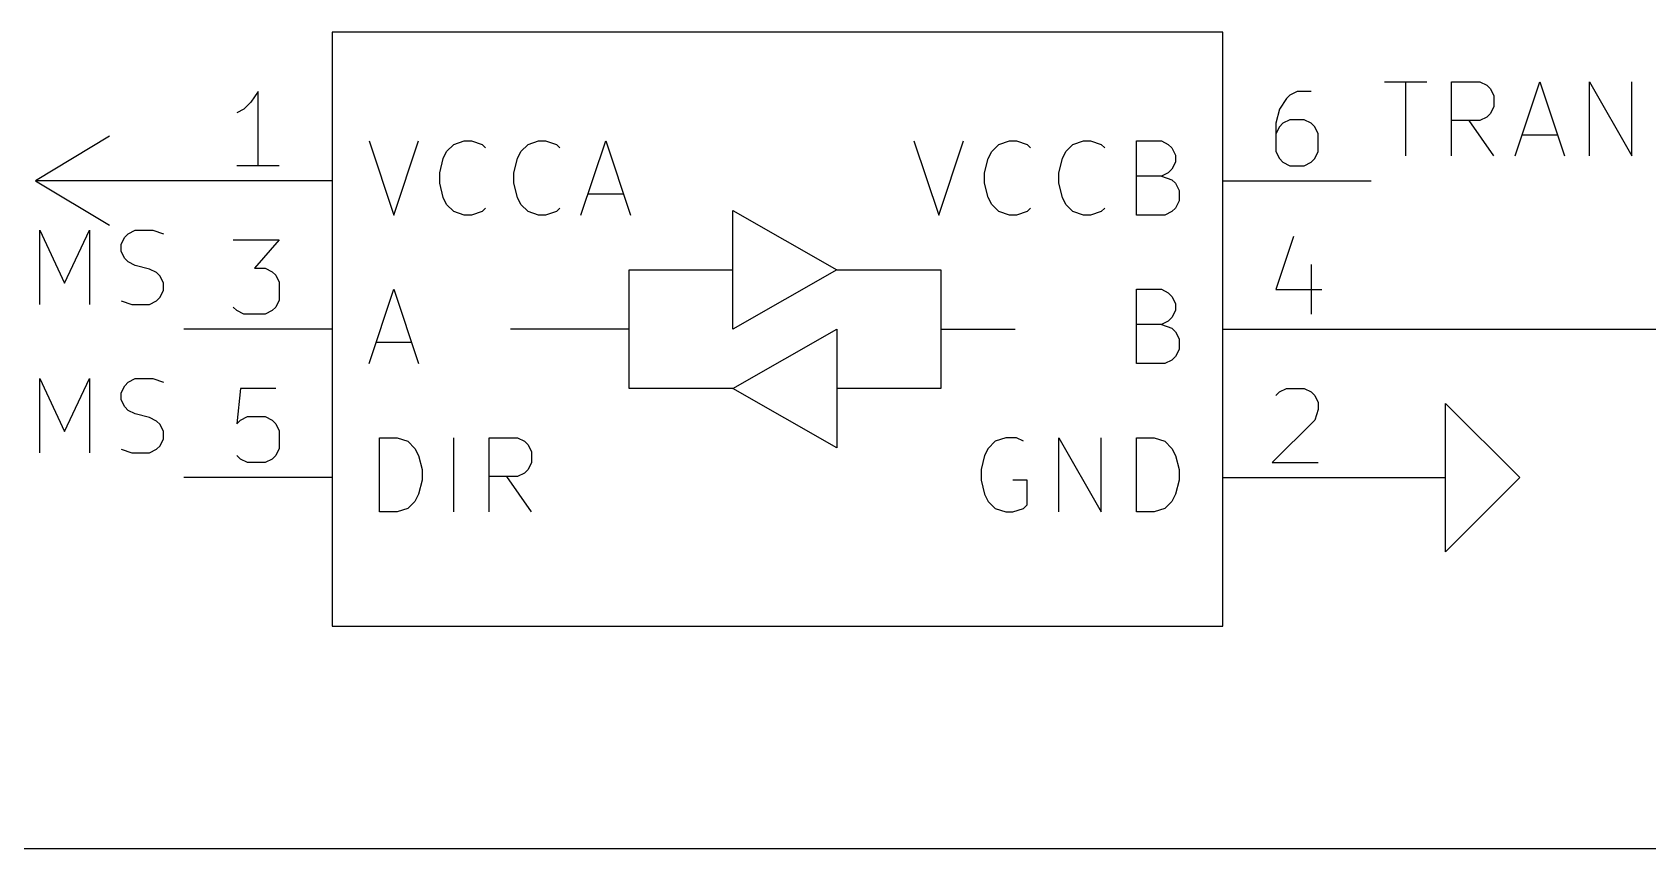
# Model space of a CAD drawing. Extents: x 0.4 to 16.1, y -11.3 to -0.4.
# Drawn here: x 5.698 to 6.786, y -4.65 to -4.1 of the extents above; entities that cross this region are included whole.
import ezdxf

# ---------------------------------------------------------------- set-up
doc = ezdxf.new("R2010")
doc.units = 0
doc.header["$MEASUREMENT"] = 0
for name, color, linetype in [('BLUE3', 171, 'CONTINUOUS'), ('CYAN2', 4, 'CONTINUOUS'), ('GRAY1', 251, 'CONTINUOUS'), ('GREEN3', 91, 'CONTINUOUS'), ('LYELLOW', 51, 'CONTINUOUS'), ('RED2', 1, 'CONTINUOUS'), ('RED3', 11, 'CONTINUOUS')]:
    doc.layers.add(name, color=color, linetype=linetype)

msp = doc.modelspace()

# ---------------------------------------------------------------- linework, layer by layer
at = {"layer": 'BLUE3', "linetype": 'CONTINUOUS'}
msp.add_line((10.65, -4.65), (5.05, -4.65), dxfattribs=at)
at = {"layer": 'CYAN2', "linetype": 'CONTINUOUS'}
for p, q in [((5.9248, -4.1731), (5.9414, -4.2231)), ((5.9248, -4.1731), (5.9414, -4.2231)), ((5.9414, -4.2231), (5.9581, -4.1731)), ((5.9414, -4.2231), (5.9581, -4.1731)), ((5.9771, -4.1803), (5.9819, -4.1755)), ((5.9771, -4.1803), (5.9819, -4.1755)), ((5.9819, -4.1755), (5.989, -4.1731)), ((5.9819, -4.1755), (5.989, -4.1731)), ((5.989, -4.1731), (5.9938, -4.1731)), ((5.989, -4.1731), (5.9938, -4.1731)), ((5.9938, -4.1731), (6.001, -4.1755)), ((5.9938, -4.1731), (6.001, -4.1755)), ((6.001, -4.1755), (6.0033, -4.1779)), ((6.001, -4.1755), (6.0033, -4.1779)), ((6.0271, -4.1803), (6.0319, -4.1755)), ((6.0271, -4.1803), (6.0319, -4.1755)), ((6.0319, -4.1755), (6.039, -4.1731)), ((6.0319, -4.1755), (6.039, -4.1731)), ((6.039, -4.1731), (6.0438, -4.1731)), ((6.039, -4.1731), (6.0438, -4.1731)), ((6.0438, -4.1731), (6.051, -4.1755)), ((6.0438, -4.1731), (6.051, -4.1755)), ((6.051, -4.1755), (6.0533, -4.1779)), ((6.051, -4.1755), (6.0533, -4.1779)), ((6.0676, -4.2231), (6.0843, -4.1731)), ((6.0676, -4.2231), (6.0843, -4.1731)), ((6.0843, -4.1731), (6.101, -4.2231)), ((6.0843, -4.1731), (6.101, -4.2231)), ((6.2919, -4.1731), (6.3086, -4.2231)), ((6.2919, -4.1731), (6.3086, -4.2231)), ((6.3086, -4.2231), (6.3252, -4.1731)), ((6.3086, -4.2231), (6.3252, -4.1731)), ((6.3443, -4.1803), (6.349, -4.1755)), ((6.3443, -4.1803), (6.349, -4.1755)), ((6.349, -4.1755), (6.3562, -4.1731)), ((6.349, -4.1755), (6.3562, -4.1731)), ((6.3562, -4.1731), (6.3609, -4.1731)), ((6.3562, -4.1731), (6.3609, -4.1731)), ((6.3609, -4.1731), (6.3681, -4.1755)), ((6.3609, -4.1731), (6.3681, -4.1755)), ((6.3681, -4.1755), (6.3705, -4.1779)), ((6.3681, -4.1755), (6.3705, -4.1779)), ((6.3943, -4.1803), (6.399, -4.1755)), ((6.3943, -4.1803), (6.399, -4.1755)), ((6.399, -4.1755), (6.4062, -4.1731)), ((6.399, -4.1755), (6.4062, -4.1731)), ((6.4062, -4.1731), (6.4109, -4.1731)), ((6.4062, -4.1731), (6.4109, -4.1731)), ((6.4109, -4.1731), (6.4181, -4.1755)), ((6.4109, -4.1731), (6.4181, -4.1755)), ((6.4181, -4.1755), (6.4205, -4.1779)), ((6.4181, -4.1755), (6.4205, -4.1779)), ((6.4419, -4.2231), (6.4419, -4.1731)), ((6.4419, -4.1731), (6.4586, -4.1731)), ((6.4419, -4.2231), (6.4419, -4.1731)), ((6.4419, -4.1731), (6.4586, -4.1731)), ((6.4586, -4.1731), (6.4633, -4.1755)), ((6.4586, -4.1731), (6.4633, -4.1755)), ((6.4633, -4.1755), (6.4657, -4.1779)), ((6.4633, -4.1755), (6.4657, -4.1779)), ((6.4657, -4.1779), (6.4681, -4.1827)), ((6.4657, -4.1779), (6.4681, -4.1827)), ((5.9724, -4.1946), (5.9748, -4.185)), ((5.9724, -4.1946), (5.9748, -4.185)), ((5.9748, -4.185), (5.9771, -4.1803)), ((5.9748, -4.185), (5.9771, -4.1803)), ((6.0224, -4.1946), (6.0248, -4.185)), ((6.0224, -4.1946), (6.0248, -4.185)), ((6.0248, -4.185), (6.0271, -4.1803)), ((6.0248, -4.185), (6.0271, -4.1803)), ((6.3395, -4.1946), (6.3419, -4.185)), ((6.3395, -4.1946), (6.3419, -4.185)), ((6.3419, -4.185), (6.3443, -4.1803)), ((6.3419, -4.185), (6.3443, -4.1803)), ((6.3895, -4.1946), (6.3919, -4.185)), ((6.3895, -4.1946), (6.3919, -4.185)), ((6.3919, -4.185), (6.3943, -4.1803)), ((6.3919, -4.185), (6.3943, -4.1803)), ((6.4681, -4.1874), (6.4657, -4.1922)), ((6.4681, -4.1874), (6.4657, -4.1922)), ((6.4681, -4.1827), (6.4681, -4.1874)), ((6.4681, -4.1827), (6.4681, -4.1874)), ((5.9724, -4.2017), (5.9724, -4.1946)), ((5.9724, -4.2017), (5.9724, -4.1946)), ((6.0224, -4.2017), (6.0224, -4.1946)), ((6.0224, -4.2017), (6.0224, -4.1946)), ((6.3395, -4.2017), (6.3395, -4.1946)), ((6.3395, -4.2017), (6.3395, -4.1946)), ((6.3895, -4.2017), (6.3895, -4.1946)), ((6.3895, -4.2017), (6.3895, -4.1946)), ((6.4586, -4.1969), (6.4419, -4.1969)), ((6.4586, -4.1969), (6.4419, -4.1969)), ((6.4633, -4.1946), (6.4586, -4.1969)), ((6.4633, -4.1946), (6.4586, -4.1969)), ((6.4586, -4.1969), (6.4657, -4.1993)), ((6.4586, -4.1969), (6.4657, -4.1993)), ((6.4657, -4.1922), (6.4633, -4.1946)), ((6.4657, -4.1922), (6.4633, -4.1946)), ((6.4657, -4.1993), (6.4681, -4.2017)), ((6.4657, -4.1993), (6.4681, -4.2017)), ((5.9748, -4.2112), (5.9724, -4.2017)), ((5.9748, -4.2112), (5.9724, -4.2017)), ((5.9771, -4.216), (5.9748, -4.2112)), ((5.9771, -4.216), (5.9748, -4.2112)), ((6.0248, -4.2112), (6.0224, -4.2017)), ((6.0248, -4.2112), (6.0224, -4.2017)), ((6.0271, -4.216), (6.0248, -4.2112)), ((6.0271, -4.216), (6.0248, -4.2112)), ((6.0724, -4.2088), (6.0962, -4.2088)), ((6.0724, -4.2088), (6.0962, -4.2088)), ((6.3419, -4.2112), (6.3395, -4.2017)), ((6.3419, -4.2112), (6.3395, -4.2017)), ((6.3443, -4.216), (6.3419, -4.2112)), ((6.3443, -4.216), (6.3419, -4.2112)), ((6.3919, -4.2112), (6.3895, -4.2017)), ((6.3919, -4.2112), (6.3895, -4.2017)), ((6.3943, -4.216), (6.3919, -4.2112)), ((6.3943, -4.216), (6.3919, -4.2112)), ((6.4681, -4.2017), (6.4705, -4.2065)), ((6.4681, -4.2017), (6.4705, -4.2065)), ((6.4705, -4.2065), (6.4705, -4.2136)), ((6.4705, -4.2065), (6.4705, -4.2136)), ((5.9819, -4.2208), (5.9771, -4.216)), ((5.9819, -4.2208), (5.9771, -4.216)), ((5.989, -4.2231), (5.9819, -4.2208)), ((5.989, -4.2231), (5.9819, -4.2208)), ((6.001, -4.2208), (5.9938, -4.2231)), ((6.001, -4.2208), (5.9938, -4.2231)), ((6.0033, -4.2184), (6.001, -4.2208)), ((6.0033, -4.2184), (6.001, -4.2208)), ((6.0319, -4.2208), (6.0271, -4.216)), ((6.0319, -4.2208), (6.0271, -4.216)), ((6.039, -4.2231), (6.0319, -4.2208)), ((6.039, -4.2231), (6.0319, -4.2208)), ((6.051, -4.2208), (6.0438, -4.2231)), ((6.051, -4.2208), (6.0438, -4.2231)), ((6.0533, -4.2184), (6.051, -4.2208)), ((6.0533, -4.2184), (6.051, -4.2208)), ((6.349, -4.2208), (6.3443, -4.216)), ((6.349, -4.2208), (6.3443, -4.216)), ((6.3562, -4.2231), (6.349, -4.2208)), ((6.3562, -4.2231), (6.349, -4.2208)), ((6.3681, -4.2208), (6.3609, -4.2231)), ((6.3681, -4.2208), (6.3609, -4.2231)), ((6.3705, -4.2184), (6.3681, -4.2208)), ((6.3705, -4.2184), (6.3681, -4.2208)), ((6.399, -4.2208), (6.3943, -4.216)), ((6.399, -4.2208), (6.3943, -4.216)), ((6.4062, -4.2231), (6.399, -4.2208)), ((6.4062, -4.2231), (6.399, -4.2208)), ((6.4181, -4.2208), (6.4109, -4.2231)), ((6.4181, -4.2208), (6.4109, -4.2231)), ((6.4205, -4.2184), (6.4181, -4.2208)), ((6.4205, -4.2184), (6.4181, -4.2208)), ((6.4657, -4.2208), (6.4609, -4.2231)), ((6.4657, -4.2208), (6.4609, -4.2231)), ((6.4681, -4.2184), (6.4657, -4.2208)), ((6.4681, -4.2184), (6.4657, -4.2208)), ((6.4705, -4.2136), (6.4681, -4.2184)), ((6.4705, -4.2136), (6.4681, -4.2184)), ((5.9938, -4.2231), (5.989, -4.2231)), ((5.9938, -4.2231), (5.989, -4.2231)), ((6.0438, -4.2231), (6.039, -4.2231)), ((6.0438, -4.2231), (6.039, -4.2231)), ((6.3609, -4.2231), (6.3562, -4.2231)), ((6.3609, -4.2231), (6.3562, -4.2231)), ((6.4109, -4.2231), (6.4062, -4.2231)), ((6.4109, -4.2231), (6.4062, -4.2231)), ((6.4609, -4.2231), (6.4419, -4.2231)), ((6.4609, -4.2231), (6.4419, -4.2231)), ((5.9248, -4.3231), (5.9414, -4.2731)), ((5.9248, -4.3231), (5.9414, -4.2731)), ((5.9414, -4.2731), (5.9581, -4.3231)), ((5.9414, -4.2731), (5.9581, -4.3231)), ((6.4419, -4.3231), (6.4419, -4.2731)), ((6.4419, -4.2731), (6.4586, -4.2731)), ((6.4419, -4.3231), (6.4419, -4.2731)), ((6.4419, -4.2731), (6.4586, -4.2731)), ((6.4586, -4.2731), (6.4633, -4.2755)), ((6.4586, -4.2731), (6.4633, -4.2755)), ((6.4633, -4.2755), (6.4657, -4.2779)), ((6.4633, -4.2755), (6.4657, -4.2779)), ((6.4657, -4.2779), (6.4681, -4.2827)), ((6.4657, -4.2779), (6.4681, -4.2827)), ((6.4681, -4.2874), (6.4657, -4.2922)), ((6.4681, -4.2874), (6.4657, -4.2922)), ((6.4681, -4.2827), (6.4681, -4.2874)), ((6.4681, -4.2827), (6.4681, -4.2874)), ((6.4586, -4.2969), (6.4419, -4.2969)), ((6.4586, -4.2969), (6.4419, -4.2969)), ((6.4633, -4.2946), (6.4586, -4.2969)), ((6.4633, -4.2946), (6.4586, -4.2969)), ((6.4586, -4.2969), (6.4657, -4.2993)), ((6.4586, -4.2969), (6.4657, -4.2993)), ((6.4657, -4.2922), (6.4633, -4.2946)), ((6.4657, -4.2922), (6.4633, -4.2946)), ((5.9295, -4.3088), (5.9533, -4.3088)), ((5.9295, -4.3088), (5.9533, -4.3088)), ((6.4657, -4.2993), (6.4681, -4.3017)), ((6.4657, -4.2993), (6.4681, -4.3017)), ((6.4681, -4.3017), (6.4705, -4.3065)), ((6.4681, -4.3017), (6.4705, -4.3065)), ((6.4705, -4.3065), (6.4705, -4.3136)), ((6.4705, -4.3065), (6.4705, -4.3136)), ((6.4681, -4.3184), (6.4657, -4.3208)), ((6.4681, -4.3184), (6.4657, -4.3208)), ((6.4705, -4.3136), (6.4681, -4.3184)), ((6.4705, -4.3136), (6.4681, -4.3184)), ((6.4609, -4.3231), (6.4419, -4.3231)), ((6.4609, -4.3231), (6.4419, -4.3231)), ((6.4657, -4.3208), (6.4609, -4.3231)), ((6.4657, -4.3208), (6.4609, -4.3231)), ((5.9319, -4.4231), (5.9319, -4.3731)), ((5.9319, -4.3731), (5.9438, -4.3731)), ((5.9319, -4.4231), (5.9319, -4.3731)), ((5.9319, -4.3731), (5.9438, -4.3731)), ((5.9438, -4.3731), (5.9509, -4.3755)), ((5.9438, -4.3731), (5.9509, -4.3755)), ((5.9819, -4.4231), (5.9819, -4.3731)), ((5.9819, -4.4231), (5.9819, -4.3731)), ((6.0057, -4.4231), (6.0057, -4.3731)), ((6.0057, -4.3731), (6.0248, -4.3731)), ((6.0057, -4.4231), (6.0057, -4.3731)), ((6.0057, -4.3731), (6.0248, -4.3731)), ((6.0248, -4.3731), (6.0295, -4.3755)), ((6.0248, -4.3731), (6.0295, -4.3755)), ((6.3538, -4.3731), (6.3467, -4.3755)), ((6.3538, -4.3731), (6.3467, -4.3755)), ((6.3609, -4.3731), (6.3538, -4.3731)), ((6.3609, -4.3731), (6.3538, -4.3731)), ((6.3657, -4.3755), (6.3609, -4.3731)), ((6.3657, -4.3755), (6.3609, -4.3731)), ((6.3895, -4.4231), (6.3895, -4.3731)), ((6.3895, -4.3731), (6.4181, -4.4231)), ((6.3895, -4.4231), (6.3895, -4.3731)), ((6.3895, -4.3731), (6.4181, -4.4231)), ((6.4181, -4.4231), (6.4181, -4.3731)), ((6.4181, -4.4231), (6.4181, -4.3731)), ((6.4419, -4.4231), (6.4419, -4.3731)), ((6.4419, -4.3731), (6.4538, -4.3731)), ((6.4419, -4.4231), (6.4419, -4.3731)), ((6.4419, -4.3731), (6.4538, -4.3731)), ((6.4538, -4.3731), (6.4609, -4.3755)), ((6.4538, -4.3731), (6.4609, -4.3755)), ((5.9509, -4.3755), (5.9557, -4.3803)), ((5.9509, -4.3755), (5.9557, -4.3803)), ((5.9557, -4.3803), (5.9581, -4.385)), ((5.9557, -4.3803), (5.9581, -4.385)), ((5.9581, -4.385), (5.9605, -4.3946)), ((5.9581, -4.385), (5.9605, -4.3946)), ((6.0295, -4.3755), (6.0319, -4.3779)), ((6.0295, -4.3755), (6.0319, -4.3779)), ((6.0319, -4.3779), (6.0343, -4.3827)), ((6.0319, -4.3779), (6.0343, -4.3827)), ((6.0343, -4.3827), (6.0343, -4.3898)), ((6.0343, -4.3827), (6.0343, -4.3898)), ((6.3395, -4.385), (6.3371, -4.3946)), ((6.3395, -4.385), (6.3371, -4.3946)), ((6.3419, -4.3803), (6.3395, -4.385)), ((6.3419, -4.3803), (6.3395, -4.385)), ((6.3467, -4.3755), (6.3419, -4.3803)), ((6.3467, -4.3755), (6.3419, -4.3803)), ((6.4609, -4.3755), (6.4657, -4.3803)), ((6.4609, -4.3755), (6.4657, -4.3803)), ((6.4657, -4.3803), (6.4681, -4.385)), ((6.4657, -4.3803), (6.4681, -4.385)), ((6.4681, -4.385), (6.4705, -4.3946)), ((6.4681, -4.385), (6.4705, -4.3946)), ((5.9605, -4.3946), (5.9605, -4.4017)), ((5.9605, -4.3946), (5.9605, -4.4017)), ((6.0319, -4.3946), (6.0295, -4.3969)), ((6.0319, -4.3946), (6.0295, -4.3969)), ((6.0343, -4.3898), (6.0319, -4.3946)), ((6.0343, -4.3898), (6.0319, -4.3946)), ((6.3371, -4.3946), (6.3371, -4.4017)), ((6.3371, -4.3946), (6.3371, -4.4017)), ((6.4705, -4.3946), (6.4705, -4.4017)), ((6.4705, -4.3946), (6.4705, -4.4017)), ((5.9605, -4.4017), (5.9581, -4.4112)), ((5.9605, -4.4017), (5.9581, -4.4112)), ((6.0248, -4.3993), (6.0057, -4.3993)), ((6.0248, -4.3993), (6.0057, -4.3993)), ((6.0343, -4.4231), (6.0176, -4.3993)), ((6.0343, -4.4231), (6.0176, -4.3993)), ((6.0295, -4.3969), (6.0248, -4.3993)), ((6.0295, -4.3969), (6.0248, -4.3993)), ((6.3371, -4.4017), (6.3395, -4.4112)), ((6.3371, -4.4017), (6.3395, -4.4112)), ((6.3681, -4.4017), (6.3586, -4.4017)), ((6.3681, -4.4017), (6.3586, -4.4017)), ((6.3681, -4.4184), (6.3681, -4.4017)), ((6.3681, -4.4184), (6.3681, -4.4017)), ((6.4705, -4.4017), (6.4681, -4.4112)), ((6.4705, -4.4017), (6.4681, -4.4112)), ((5.9557, -4.416), (5.9509, -4.4208)), ((5.9557, -4.416), (5.9509, -4.4208)), ((5.9581, -4.4112), (5.9557, -4.416)), ((5.9581, -4.4112), (5.9557, -4.416)), ((6.3395, -4.4112), (6.3419, -4.416)), ((6.3395, -4.4112), (6.3419, -4.416)), ((6.3419, -4.416), (6.3467, -4.4208)), ((6.3419, -4.416), (6.3467, -4.4208)), ((6.3657, -4.4208), (6.3681, -4.4184)), ((6.3657, -4.4208), (6.3681, -4.4184)), ((6.4657, -4.416), (6.4609, -4.4208)), ((6.4657, -4.416), (6.4609, -4.4208)), ((6.4681, -4.4112), (6.4657, -4.416)), ((6.4681, -4.4112), (6.4657, -4.416)), ((5.9438, -4.4231), (5.9319, -4.4231)), ((5.9438, -4.4231), (5.9319, -4.4231)), ((5.9509, -4.4208), (5.9438, -4.4231)), ((5.9509, -4.4208), (5.9438, -4.4231)), ((6.3467, -4.4208), (6.3538, -4.4231)), ((6.3467, -4.4208), (6.3538, -4.4231)), ((6.3538, -4.4231), (6.3586, -4.4231)), ((6.3538, -4.4231), (6.3586, -4.4231)), ((6.3586, -4.4231), (6.3657, -4.4208)), ((6.3586, -4.4231), (6.3657, -4.4208)), ((6.4538, -4.4231), (6.4419, -4.4231)), ((6.4538, -4.4231), (6.4419, -4.4231)), ((6.4609, -4.4208), (6.4538, -4.4231)), ((6.4609, -4.4208), (6.4538, -4.4231))]:
    msp.add_line(p, q, dxfattribs=at)
at = {"layer": 'GRAY1', "linetype": 'CONTINUOUS'}
for p, q in [((6.6089, -4.1333), (6.6374, -4.1333)), ((6.6232, -4.1833), (6.6232, -4.1333)), ((6.6541, -4.1833), (6.6541, -4.1333)), ((6.6541, -4.1333), (6.6732, -4.1333)), ((6.6732, -4.1333), (6.6779, -4.1357)), ((6.697, -4.1833), (6.7136, -4.1333)), ((6.7136, -4.1333), (6.7303, -4.1833)), ((6.747, -4.1833), (6.747, -4.1333)), ((6.747, -4.1333), (6.7755, -4.1833)), ((6.7755, -4.1833), (6.7755, -4.1333)), ((6.6779, -4.1357), (6.6803, -4.1381)), ((6.6803, -4.1381), (6.6827, -4.1428)), ((6.6827, -4.1428), (6.6827, -4.15)), ((6.6779, -4.1571), (6.6732, -4.1595)), ((6.6803, -4.1547), (6.6779, -4.1571)), ((6.6827, -4.15), (6.6803, -4.1547)), ((6.6732, -4.1595), (6.6541, -4.1595)), ((6.6827, -4.1833), (6.666, -4.1595)), ((6.7017, -4.169), (6.7255, -4.169)), ((5.703, -4.2833), (5.703, -4.2333)), ((5.703, -4.2333), (5.7197, -4.269)), ((5.7197, -4.269), (5.7364, -4.2333)), ((5.7364, -4.2333), (5.7364, -4.2833)), ((5.7626, -4.2357), (5.7673, -4.2333)), ((5.7673, -4.2333), (5.7792, -4.2333)), ((5.7792, -4.2333), (5.7864, -4.2357)), ((5.7578, -4.2428), (5.7602, -4.2381)), ((5.7578, -4.2476), (5.7578, -4.2428)), ((5.7602, -4.2381), (5.7626, -4.2357)), ((5.7602, -4.2523), (5.7578, -4.2476)), ((5.7626, -4.2547), (5.7602, -4.2523)), ((5.7673, -4.2571), (5.7626, -4.2547)), ((5.7768, -4.2595), (5.7673, -4.2571)), ((5.7816, -4.2619), (5.7768, -4.2595)), ((5.784, -4.2643), (5.7816, -4.2619)), ((5.7864, -4.269), (5.784, -4.2643)), ((5.784, -4.2785), (5.7864, -4.2738)), ((5.7864, -4.2738), (5.7864, -4.269)), ((5.7578, -4.2809), (5.7649, -4.2833)), ((5.7649, -4.2833), (5.7768, -4.2833)), ((5.7768, -4.2833), (5.7816, -4.2809)), ((5.7816, -4.2809), (5.784, -4.2785)), ((5.703, -4.3833), (5.703, -4.3333)), ((5.703, -4.3333), (5.7197, -4.369)), ((5.7197, -4.369), (5.7364, -4.3333)), ((5.7364, -4.3333), (5.7364, -4.3833)), ((5.7578, -4.3428), (5.7602, -4.3381)), ((5.7602, -4.3381), (5.7626, -4.3357)), ((5.7626, -4.3357), (5.7673, -4.3333)), ((5.7673, -4.3333), (5.7792, -4.3333)), ((5.7792, -4.3333), (5.7864, -4.3357)), ((5.7578, -4.3476), (5.7578, -4.3428)), ((5.7602, -4.3523), (5.7578, -4.3476)), ((5.7626, -4.3547), (5.7602, -4.3523)), ((5.7673, -4.3571), (5.7626, -4.3547)), ((5.7768, -4.3595), (5.7673, -4.3571)), ((5.7816, -4.3619), (5.7768, -4.3595)), ((5.784, -4.3643), (5.7816, -4.3619)), ((5.7864, -4.369), (5.784, -4.3643)), ((5.784, -4.3785), (5.7864, -4.3738)), ((5.7864, -4.3738), (5.7864, -4.369)), ((5.7578, -4.3809), (5.7649, -4.3833)), ((5.7649, -4.3833), (5.7768, -4.3833)), ((5.7768, -4.3833), (5.7816, -4.3809)), ((5.7816, -4.3809), (5.784, -4.3785))]:
    msp.add_line(p, q, dxfattribs=at)
at = {"layer": 'GREEN3', "linetype": 'CONTINUOUS'}
msp.add_line((6.6, -4.3), (7.05, -4.3), dxfattribs=at)
at = {"layer": 'LYELLOW', "linetype": 'CONTINUOUS'}
for p, q in [((5.9, -4.1), (5.9, -4.5)), ((6.5, -4.1), (5.9, -4.1)), ((6.5, -4.5), (6.5, -4.1)), ((5.9, -4.5), (6.5, -4.5))]:
    msp.add_line(p, q, dxfattribs=at)
at = {"layer": 'RED2', "linetype": 'CONTINUOUS'}
for p, q in [((5.9, -4.1), (5.9, -4.5)), ((6.5, -4.1), (5.9, -4.1)), ((6.5, -4.5), (6.5, -4.1)), ((5.75, -4.17), (5.7, -4.2)), ((5.8, -4.2), (5.7, -4.2)), ((5.7, -4.2), (5.75, -4.23)), ((5.9, -4.2), (5.8, -4.2)), ((5.9, -4.2), (5.8, -4.2)), ((6.5, -4.2), (6.6, -4.2)), ((6.5, -4.2), (6.6, -4.2)), ((6.17, -4.3), (6.17, -4.22)), ((6.17, -4.22), (6.24, -4.26)), ((6.1, -4.3), (6.1, -4.26)), ((6.1, -4.26), (6.17, -4.26)), ((6.24, -4.26), (6.17, -4.3)), ((6.24, -4.26), (6.31, -4.26)), ((6.31, -4.26), (6.31, -4.3)), ((5.9, -4.3), (5.8, -4.3)), ((5.9, -4.3), (5.8, -4.3)), ((6.1, -4.3), (6.02, -4.3)), ((6.1, -4.34), (6.1, -4.3)), ((6.17, -4.34), (6.24, -4.3)), ((6.24, -4.3), (6.24, -4.37)), ((6.31, -4.3), (6.31, -4.34)), ((6.31, -4.3), (6.36, -4.3)), ((6.5, -4.3), (6.6, -4.3)), ((6.5, -4.3), (6.6, -4.3)), ((6.17, -4.34), (6.1, -4.34)), ((6.24, -4.38), (6.17, -4.34)), ((6.31, -4.34), (6.24, -4.34)), ((6.65, -4.4), (6.65, -4.35)), ((6.65, -4.35), (6.7, -4.4)), ((6.24, -4.37), (6.24, -4.38)), ((5.9, -4.4), (5.8, -4.4)), ((5.9, -4.4), (5.8, -4.4)), ((6.5, -4.4), (6.6, -4.4)), ((6.5, -4.4), (6.6, -4.4)), ((6.6, -4.4), (6.65, -4.4)), ((6.7, -4.4), (6.65, -4.45)), ((6.65, -4.45), (6.65, -4.4)), ((5.9, -4.5), (6.5, -4.5))]:
    msp.add_line(p, q, dxfattribs=at)
at = {"layer": 'RED3', "linetype": 'CONTINUOUS'}
for p, q in [((5.85, -4.1399), (5.8452, -4.147)), ((5.85, -4.1399), (5.8452, -4.147)), ((5.85, -4.1899), (5.85, -4.1399)), ((5.85, -4.1899), (5.85, -4.1399)), ((6.5429, -4.1446), (6.5381, -4.1518)), ((6.5429, -4.1446), (6.5381, -4.1518)), ((6.5452, -4.1423), (6.5429, -4.1446)), ((6.5452, -4.1423), (6.5429, -4.1446)), ((6.55, -4.1399), (6.5452, -4.1423)), ((6.55, -4.1399), (6.5452, -4.1423)), ((6.5595, -4.1399), (6.55, -4.1399)), ((6.5595, -4.1399), (6.55, -4.1399)), ((5.8405, -4.1518), (5.8357, -4.1542)), ((5.8405, -4.1518), (5.8357, -4.1542)), ((5.8452, -4.147), (5.8405, -4.1518)), ((5.8452, -4.147), (5.8405, -4.1518)), ((6.5381, -4.1518), (6.5357, -4.1613)), ((6.5381, -4.1518), (6.5357, -4.1613)), ((6.5357, -4.1613), (6.5357, -4.1804)), ((6.5357, -4.1613), (6.5357, -4.1804)), ((6.5381, -4.1637), (6.5357, -4.1684)), ((6.5381, -4.1637), (6.5357, -4.1684)), ((6.5405, -4.1613), (6.5381, -4.1637)), ((6.5405, -4.1613), (6.5381, -4.1637)), ((6.5452, -4.1589), (6.5405, -4.1613)), ((6.5452, -4.1589), (6.5405, -4.1613)), ((6.5548, -4.1589), (6.5452, -4.1589)), ((6.5548, -4.1589), (6.5452, -4.1589)), ((6.5595, -4.1613), (6.5548, -4.1589)), ((6.5595, -4.1613), (6.5548, -4.1589)), ((6.5619, -4.1637), (6.5595, -4.1613)), ((6.5619, -4.1637), (6.5595, -4.1613)), ((6.5643, -4.1684), (6.5619, -4.1637)), ((6.5643, -4.1684), (6.5619, -4.1637)), ((6.5643, -4.1804), (6.5643, -4.1684)), ((6.5643, -4.1804), (6.5643, -4.1684)), ((5.8643, -4.1899), (5.8357, -4.1899)), ((5.8643, -4.1899), (5.8357, -4.1899)), ((6.5357, -4.1804), (6.5381, -4.1851)), ((6.5357, -4.1804), (6.5381, -4.1851)), ((6.5381, -4.1851), (6.5405, -4.1875)), ((6.5381, -4.1851), (6.5405, -4.1875)), ((6.5405, -4.1875), (6.5452, -4.1899)), ((6.5405, -4.1875), (6.5452, -4.1899)), ((6.5452, -4.1899), (6.5548, -4.1899)), ((6.5452, -4.1899), (6.5548, -4.1899)), ((6.5548, -4.1899), (6.5595, -4.1875)), ((6.5548, -4.1899), (6.5595, -4.1875)), ((6.5595, -4.1875), (6.5619, -4.1851)), ((6.5595, -4.1875), (6.5619, -4.1851)), ((6.5619, -4.1851), (6.5643, -4.1804)), ((6.5619, -4.1851), (6.5643, -4.1804)), ((5.8333, -4.2399), (5.8643, -4.2399)), ((5.8333, -4.2399), (5.8643, -4.2399)), ((5.8643, -4.2399), (5.8476, -4.2589)), ((5.8643, -4.2399), (5.8476, -4.2589)), ((6.5476, -4.2375), (6.5357, -4.2732)), ((6.5476, -4.2375), (6.5357, -4.2732)), ((5.8476, -4.2589), (5.8548, -4.2589)), ((5.8476, -4.2589), (5.8548, -4.2589)), ((5.8548, -4.2589), (5.8595, -4.2613)), ((5.8548, -4.2589), (5.8595, -4.2613)), ((5.8595, -4.2613), (5.8619, -4.2637)), ((5.8595, -4.2613), (5.8619, -4.2637)), ((5.8619, -4.2637), (5.8643, -4.2684)), ((5.8619, -4.2637), (5.8643, -4.2684)), ((6.5595, -4.2565), (6.5595, -4.2899)), ((6.5595, -4.2565), (6.5595, -4.2899)), ((5.8643, -4.2684), (5.8643, -4.2804)), ((5.8643, -4.2684), (5.8643, -4.2804)), ((6.5357, -4.2732), (6.5667, -4.2732)), ((6.5357, -4.2732), (6.5667, -4.2732)), ((5.8357, -4.2875), (5.8333, -4.2851)), ((5.8357, -4.2875), (5.8333, -4.2851)), ((5.8405, -4.2899), (5.8357, -4.2875)), ((5.8405, -4.2899), (5.8357, -4.2875)), ((5.8595, -4.2875), (5.8548, -4.2899)), ((5.8595, -4.2875), (5.8548, -4.2899)), ((5.8619, -4.2851), (5.8595, -4.2875)), ((5.8619, -4.2851), (5.8595, -4.2875)), ((5.8643, -4.2804), (5.8619, -4.2851)), ((5.8643, -4.2804), (5.8619, -4.2851)), ((5.8548, -4.2899), (5.8405, -4.2899)), ((5.8548, -4.2899), (5.8405, -4.2899)), ((5.8381, -4.3399), (5.8357, -4.3637)), ((5.8381, -4.3399), (5.8357, -4.3637)), ((5.8619, -4.3399), (5.8381, -4.3399)), ((5.8619, -4.3399), (5.8381, -4.3399)), ((6.5357, -4.3446), (6.5381, -4.3423)), ((6.5357, -4.3446), (6.5381, -4.3423)), ((6.5381, -4.3423), (6.5429, -4.3399)), ((6.5381, -4.3423), (6.5429, -4.3399)), ((6.5429, -4.3399), (6.5548, -4.3399)), ((6.5429, -4.3399), (6.5548, -4.3399)), ((6.5548, -4.3399), (6.5595, -4.3423)), ((6.5548, -4.3399), (6.5595, -4.3423)), ((6.5595, -4.3423), (6.5619, -4.3446)), ((6.5595, -4.3423), (6.5619, -4.3446)), ((6.5619, -4.3446), (6.5643, -4.3494)), ((6.5619, -4.3446), (6.5643, -4.3494)), ((6.5643, -4.3494), (6.5643, -4.3542)), ((6.5643, -4.3494), (6.5643, -4.3542)), ((5.8357, -4.3637), (5.8381, -4.3613)), ((5.8357, -4.3637), (5.8381, -4.3613)), ((5.8381, -4.3613), (5.8429, -4.3589)), ((5.8381, -4.3613), (5.8429, -4.3589)), ((5.8429, -4.3589), (5.8548, -4.3589)), ((5.8429, -4.3589), (5.8548, -4.3589)), ((5.8548, -4.3589), (5.8595, -4.3613)), ((5.8548, -4.3589), (5.8595, -4.3613)), ((5.8595, -4.3613), (5.8619, -4.3637)), ((5.8595, -4.3613), (5.8619, -4.3637)), ((5.8619, -4.3637), (5.8643, -4.3684)), ((5.8619, -4.3637), (5.8643, -4.3684)), ((6.5619, -4.3613), (6.5333, -4.3899)), ((6.5619, -4.3613), (6.5333, -4.3899)), ((6.5643, -4.3542), (6.5619, -4.3613)), ((6.5643, -4.3542), (6.5619, -4.3613)), ((5.8643, -4.3684), (5.8643, -4.3804)), ((5.8643, -4.3684), (5.8643, -4.3804)), ((5.8381, -4.3875), (5.8357, -4.3851)), ((5.8381, -4.3875), (5.8357, -4.3851)), ((5.8619, -4.3851), (5.8595, -4.3875)), ((5.8619, -4.3851), (5.8595, -4.3875)), ((5.8643, -4.3804), (5.8619, -4.3851)), ((5.8643, -4.3804), (5.8619, -4.3851)), ((5.8429, -4.3899), (5.8381, -4.3875)), ((5.8429, -4.3899), (5.8381, -4.3875)), ((5.8548, -4.3899), (5.8429, -4.3899)), ((5.8548, -4.3899), (5.8429, -4.3899)), ((5.8595, -4.3875), (5.8548, -4.3899)), ((5.8595, -4.3875), (5.8548, -4.3899)), ((6.5333, -4.3899), (6.5643, -4.3899)), ((6.5333, -4.3899), (6.5643, -4.3899))]:
    msp.add_line(p, q, dxfattribs=at)

doc.saveas('drawing.dxf')
